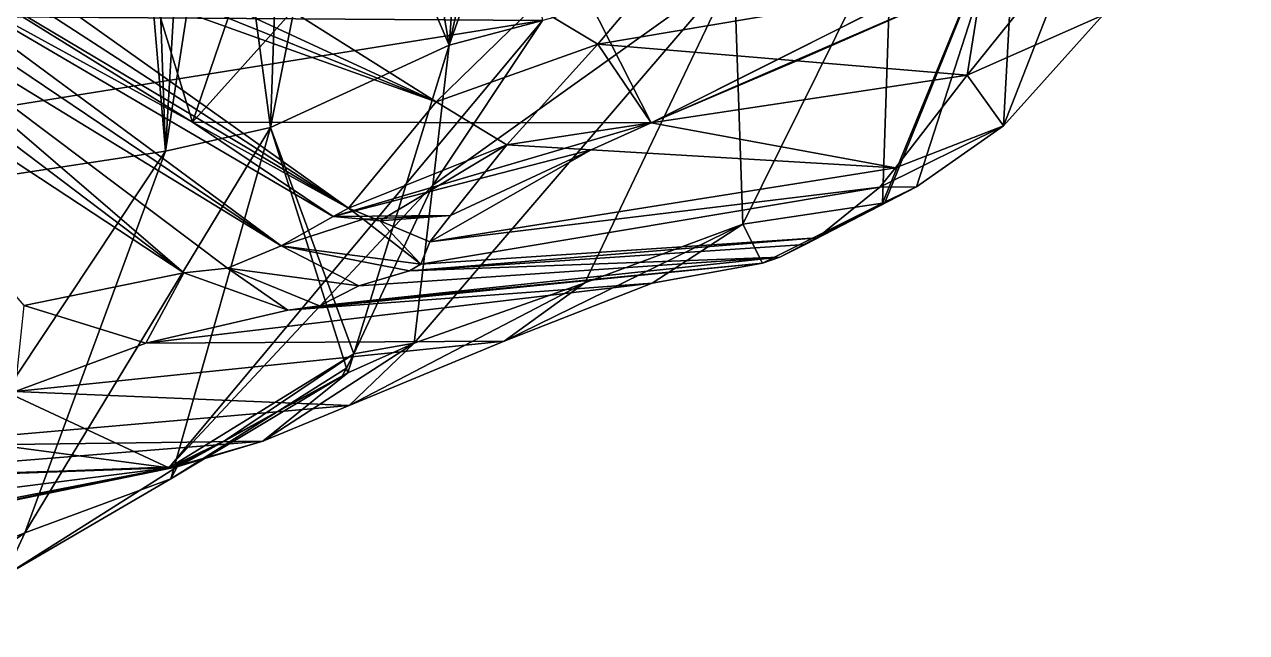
# Model space of a CAD drawing. Extents: x 0 to 165, y 0 to 73.
# Drawn here: x 135.32 to 154.37, y 5.85 to 15.33 of the extents above; entities that cross this region are included whole.
import ezdxf

# ---------------------------------------------------------------- set-up
doc = ezdxf.new("R2010")
doc.units = 0
doc.layers.get('0').update_dxf_attribs({"color": 1, "linetype": 'CONTINUOUS'})

msp = doc.modelspace()

# ---------------------------------------------------------------- linework, layer by layer
at = {"color": 40}
for points in [[(133.58, 16.5126, 156.835), (135.515, 21.7426, 156.835), (137.942, 13.8018, 156.835)], [(135.515, 21.7426, 156.835), (138.988, 16.8638, 156.835), (137.942, 13.8018, 156.835)], [(143.209, 18.6043, 136.544), (143.101, 20.2087, 136.544), (141.945, 15.0045, 134.689)], [(137.942, 13.8018, 156.835), (142.503, 18.8932, 156.835), (145.092, 13.7916, 156.835)], [(138.988, 16.8638, 156.835), (142.503, 18.8932, 156.835), (137.942, 13.8018, 156.835)], [(155.309, 18.9223, 156.835), (145.092, 13.7916, 156.835), (142.503, 18.8932, 156.835)], [(155.073, 18.7988, 156.835), (145.092, 13.7916, 156.835), (155.309, 18.9223, 156.835)], [(150.256, 16.0319, 156.835), (145.092, 13.7916, 156.835), (155.073, 18.7988, 156.835)], [(143.398, 15.3889, 136.544), (143.209, 18.6043, 136.544), (141.945, 15.0045, 134.689)], [(133.58, 16.5126, 156.835), (137.942, 13.8018, 156.835), (133.221, 16.3908, 156.228)], [(137.942, 13.8018, 156.835), (140.137, 12.3321, 156.835), (133.221, 16.3908, 156.228)], [(133.221, 16.3908, 156.228), (140.137, 12.3321, 156.835), (139.326, 11.8771, 155.774)], [(147.363, 14.7606, 156.835), (145.092, 13.7916, 156.835), (150.256, 16.0319, 156.835)], [(147.363, 14.7606, 156.835), (150.256, 16.0319, 156.835), (150.014, 14.5379, 153.861)], [(127.937, 12.9123, 136.544), (123.415, 15.5234, 136.544), (143.398, 15.3889, 136.544)], [(143.398, 15.3889, 136.544), (137.573, 8.41447, 136.544), (127.937, 12.9123, 136.544)], [(141.688, 12.8237, 136.544), (137.573, 8.41447, 136.544), (143.398, 15.3889, 136.544)], [(141.688, 12.8237, 136.544), (143.398, 15.3889, 136.544), (141.945, 15.0045, 134.689)], [(140.457, 10.1952, 136.544), (141.688, 12.8237, 136.544), (141.945, 15.0045, 134.689)], [(145.092, 13.7916, 156.835), (147.363, 14.7606, 156.835), (150.014, 14.5379, 153.861)], [(140.137, 12.3321, 156.835), (137.942, 13.8018, 156.835), (145.092, 13.7916, 156.835)], [(140.343, 9.96728, 136.544), (140.457, 10.1952, 136.544), (139.159, 13.7195, 130.397)], [(144.156, 13.3731, 156.835), (140.137, 12.3321, 156.835), (145.092, 13.7916, 156.835)], [(144.156, 13.3731, 156.835), (145.092, 13.7916, 156.835), (148.899, 13.0949, 151.927)], [(141.965, 12.3469, 156.835), (140.137, 12.3321, 156.835), (144.156, 13.3731, 156.835)], [(141.965, 12.3469, 156.835), (144.156, 13.3731, 156.835), (141.642, 11.9403, 156.333)], [(141.642, 11.9403, 156.333), (144.156, 13.3731, 156.835), (148.899, 13.0949, 151.927)], [(127.937, 12.9123, 136.544), (137.573, 8.41447, 136.544), (123.415, 10.3012, 136.544)], [(140.457, 10.1952, 136.544), (137.573, 8.41447, 136.544), (141.688, 12.8237, 136.544)], [(141.642, 11.9403, 156.333), (148.656, 12.7935, 151.5), (141.504, 11.5899, 155.578)], [(140.137, 12.3321, 156.835), (140.601, 12.2916, 156.835), (139.326, 11.8771, 155.774)], [(140.601, 12.2916, 156.835), (140.137, 12.3321, 156.835), (141.965, 12.3469, 156.835)], [(140.863, 12.2642, 156.835), (140.601, 12.2916, 156.835), (141.965, 12.3469, 156.835)], [(140.601, 12.2916, 156.835), (140.863, 12.2642, 156.835), (141.504, 11.5899, 155.578)], [(140.863, 12.2642, 156.835), (141.965, 12.3469, 156.835), (141.642, 11.9403, 156.333)], [(137.573, 8.41447, 136.544), (121.315, 7.92305, 136.544), (123.415, 10.3012, 136.544)], [(138.457, 8.84565, 136.544), (137.573, 8.41447, 136.544), (140.457, 10.1952, 136.544)], [(140.278, 9.84527, 136.544), (138.457, 8.84565, 136.544), (140.457, 10.1952, 136.544)], [(140.343, 9.96728, 136.544), (140.278, 9.84527, 136.544), (140.457, 10.1952, 136.544)], [(140.278, 9.84527, 136.544), (140.343, 9.96728, 136.544), (137.604, 8.24537, 132.996)], [(137.704, 8.43116, 136.499), (140.278, 9.84527, 136.544), (137.604, 8.24537, 132.996)], [(138.457, 8.84565, 136.544), (140.278, 9.84527, 136.544), (137.704, 8.43116, 136.499)], [(137.656, 8.42937, 136.544), (137.573, 8.41447, 136.544), (138.457, 8.84565, 136.544)], [(137.738, 8.44147, 136.544), (137.656, 8.42937, 136.544), (138.457, 8.84565, 136.544)], [(137.738, 8.44147, 136.544), (138.457, 8.84565, 136.544), (137.704, 8.43116, 136.499)], [(125.676, 6.09188, 136.544), (121.315, 7.92305, 136.544), (137.573, 8.41447, 136.544)], [(125.676, 6.09188, 136.544), (137.573, 8.41447, 136.544), (125.122, 5.84847, 135.857)], [(137.573, 8.41447, 136.544), (137.656, 8.42937, 136.544), (137.704, 8.43116, 136.499)], [(137.656, 8.42937, 136.544), (137.738, 8.44147, 136.544), (137.704, 8.43116, 136.499)]]:
    msp.add_polyline3d(points, close=True, dxfattribs=at)
at = {"color": 5}
for points in [[(133.58, 16.5126, 156.835), (137.942, 13.8018, 156.835), (135.515, 21.7426, 156.835)], [(135.515, 21.7426, 156.835), (137.942, 13.8018, 156.835), (138.988, 16.8638, 156.835)], [(138.988, 16.8638, 156.835), (137.942, 13.8018, 156.835), (142.503, 18.8932, 156.835)], [(137.942, 13.8018, 156.835), (145.092, 13.7916, 156.835), (142.503, 18.8932, 156.835)], [(155.309, 18.9223, 156.835), (142.503, 18.8932, 156.835), (145.092, 13.7916, 156.835)], [(155.073, 18.7988, 156.835), (155.309, 18.9223, 156.835), (145.092, 13.7916, 156.835)], [(150.256, 16.0319, 156.835), (155.073, 18.7988, 156.835), (145.092, 13.7916, 156.835)], [(140.377, 12.4662, 157.147), (133.93, 16.6438, 157.415), (134.298, 16.7884, 157.966)], [(133.581, 16.513, 156.837), (133.93, 16.6438, 157.415), (140.377, 12.4662, 157.147)], [(140.377, 12.4662, 157.147), (133.58, 16.5126, 156.835), (133.581, 16.513, 156.837)], [(137.942, 13.8018, 156.835), (133.58, 16.5126, 156.835), (140.377, 12.4662, 157.147)], [(143.398, 15.3889, 136.544), (141.688, 12.8237, 136.544), (146.385, 16.1794, 140.358)], [(150.256, 16.0319, 156.835), (147.363, 14.7606, 156.835), (144.263, 15.021, 160.314)], [(147.363, 14.7606, 156.835), (150.256, 16.0319, 156.835), (145.092, 13.7916, 156.835)], [(127.937, 12.9123, 136.544), (143.398, 15.3889, 136.544), (123.415, 15.5234, 136.544)], [(143.398, 15.3889, 136.544), (127.937, 12.9123, 136.544), (137.573, 8.41447, 136.544)], [(141.688, 12.8237, 136.544), (143.398, 15.3889, 136.544), (137.573, 8.41447, 136.544)], [(147.363, 14.7606, 156.835), (145.092, 13.7916, 156.835), (144.263, 15.021, 160.314)], [(140.137, 12.3321, 156.835), (137.942, 13.8018, 156.835), (140.377, 12.4662, 157.147)], [(140.137, 12.3321, 156.835), (145.092, 13.7916, 156.835), (137.942, 13.8018, 156.835)], [(144.156, 13.3731, 156.835), (145.092, 13.7916, 156.835), (140.137, 12.3321, 156.835)], [(145.092, 13.7916, 156.835), (144.156, 13.3731, 156.835), (142.841, 13.4502, 158.195)], [(141.965, 12.3469, 156.835), (144.156, 13.3731, 156.835), (140.137, 12.3321, 156.835)], [(141.965, 12.3469, 156.835), (140.863, 12.2642, 156.835), (142.841, 13.4502, 158.195)], [(144.156, 13.3731, 156.835), (141.965, 12.3469, 156.835), (142.841, 13.4502, 158.195)], [(127.937, 12.9123, 136.544), (123.415, 10.3012, 136.544), (137.573, 8.41447, 136.544)], [(140.457, 10.1952, 136.544), (141.688, 12.8237, 136.544), (137.573, 8.41447, 136.544)], [(141.688, 12.8237, 136.544), (140.457, 10.1952, 136.544), (141.396, 10.357, 138.642)], [(140.601, 12.2916, 156.835), (140.137, 12.3321, 156.835), (140.377, 12.4662, 157.147)], [(140.863, 12.2642, 156.835), (140.601, 12.2916, 156.835), (140.377, 12.4662, 157.147)], [(140.601, 12.2916, 156.835), (141.965, 12.3469, 156.835), (140.137, 12.3321, 156.835)], [(140.863, 12.2642, 156.835), (141.965, 12.3469, 156.835), (140.601, 12.2916, 156.835)], [(137.573, 8.41447, 136.544), (123.415, 10.3012, 136.544), (121.315, 7.92305, 136.544)], [(140.365, 9.8971, 136.659), (139.04, 8.83416, 138.27), (141.396, 10.357, 138.642)], [(138.457, 8.84565, 136.544), (140.457, 10.1952, 136.544), (137.573, 8.41447, 136.544)], [(140.278, 9.84527, 136.544), (140.457, 10.1952, 136.544), (138.457, 8.84565, 136.544)], [(140.343, 9.96728, 136.544), (140.457, 10.1952, 136.544), (140.278, 9.84527, 136.544)], [(140.457, 10.1952, 136.544), (140.343, 9.96728, 136.544), (140.365, 9.8971, 136.659)], [(140.343, 9.96728, 136.544), (140.278, 9.84527, 136.544), (140.365, 9.8971, 136.659)], [(138.457, 8.84565, 136.544), (137.738, 8.44147, 136.544), (140.365, 9.8971, 136.659)], [(140.365, 9.8971, 136.659), (137.738, 8.44147, 136.544), (139.04, 8.83416, 138.27)], [(140.278, 9.84527, 136.544), (138.457, 8.84565, 136.544), (140.365, 9.8971, 136.659)], [(137.656, 8.42937, 136.544), (138.457, 8.84565, 136.544), (137.573, 8.41447, 136.544)], [(137.738, 8.44147, 136.544), (138.457, 8.84565, 136.544), (137.656, 8.42937, 136.544)], [(137.738, 8.44147, 136.544), (137.656, 8.42937, 136.544), (139.04, 8.83416, 138.27)], [(125.676, 6.09188, 136.544), (137.573, 8.41447, 136.544), (121.315, 7.92305, 136.544)], [(137.573, 8.41447, 136.544), (125.676, 6.09188, 136.544), (128.268, 7.23132, 139.757)], [(137.656, 8.42937, 136.544), (137.573, 8.41447, 136.544), (130.89, 8.17734, 142.929)]]:
    msp.add_polyline3d(points, close=True, dxfattribs=at)
at = {"color": 4}
for points in [[(133.361, 12.717, 120.721), (137.521, 13.3534, 126.575), (136.874, 20.922, 126.613)], [(145.672, 16.6951, 162.424), (150.256, 16.0319, 156.835), (144.263, 15.021, 160.314)], [(142.803, 10.3906, 143.368), (144.057, 11.2984, 141.913), (140.384, 9.3878, 140.087)], [(130.89, 8.17734, 142.929), (137.573, 8.41447, 136.544), (128.268, 7.23132, 139.757)]]:
    msp.add_polyline3d(points, close=True, dxfattribs=at)
at = {"color": 100}
for points in [[(136.874, 20.922, 126.613), (137.521, 13.3534, 126.575), (137.263, 20.6501, 127.508)], [(148.697, 12.5432, 147.585), (148.737, 12.5612, 147.638), (150.793, 17.6604, 146.421)], [(148.697, 12.5432, 147.585), (150.793, 17.6604, 146.421), (148.843, 16.9069, 143.628)], [(148.737, 12.5612, 147.638), (149.228, 12.7938, 148.296), (150.793, 17.6604, 146.421)], [(137.521, 13.3534, 126.575), (132.936, 6.44611, 126.437), (135.331, 7.40457, 130.516)], [(132.936, 6.44611, 126.437), (137.521, 13.3534, 126.575), (133.361, 12.717, 120.721)], [(148.737, 12.5612, 147.638), (147.493, 11.8992, 149.618), (149.228, 12.7938, 148.296)], [(148.697, 12.5432, 147.585), (146.521, 12.2142, 144.953), (146.829, 11.6042, 148.719)], [(148.697, 12.5432, 147.585), (147.095, 11.699, 149.075), (148.737, 12.5612, 147.638)], [(135.181, 9.60813, 148.095), (142.803, 10.3906, 143.368), (140.384, 9.3878, 140.087)], [(135.181, 9.60813, 148.095), (137.215, 10.3586, 150.583), (142.803, 10.3906, 143.368)]]:
    msp.add_polyline3d(points, close=True, dxfattribs=at)
at = {"color": 3}
for points in [[(137.263, 20.6501, 127.508), (137.521, 13.3534, 126.575), (137.886, 19.5698, 128.789)], [(152.617, 18.9611, 149.31), (150.582, 13.7475, 150.158), (152.132, 15.4694, 152.372)], [(146.829, 11.6042, 148.719), (147.095, 11.699, 149.075), (148.697, 12.5432, 147.585)], [(147.095, 11.699, 149.075), (147.493, 11.8992, 149.618), (148.737, 12.5612, 147.638)], [(146.829, 11.6042, 148.719), (146.521, 12.2142, 144.953), (145.109, 11.2934, 146.485)], [(147.493, 11.8992, 149.618), (141.324, 11.4869, 154.947), (147.679, 12.0013, 149.874)], [(147.095, 11.699, 149.075), (141.324, 11.4869, 154.947), (147.493, 11.8992, 149.618)], [(147.095, 11.699, 149.075), (140.534, 11.2507, 154.742), (141.324, 11.4869, 154.947)], [(146.829, 11.6042, 148.719), (145.109, 11.2934, 146.485), (139.43, 10.8746, 153.215)]]:
    msp.add_polyline3d(points, close=True, dxfattribs=at)
at = {"color": 2}
for points in [[(141.945, 15.0045, 134.689), (143.101, 20.2087, 136.544), (142.326, 20.0895, 135.579)], [(139.326, 11.8771, 155.774), (132.824, 16.268, 155.591), (133.221, 16.3908, 156.228)], [(132.36, 16.1437, 154.921), (132.824, 16.268, 155.591), (139.326, 11.8771, 155.774)], [(139.326, 11.8771, 155.774), (138.487, 11.528, 154.898), (132.36, 16.1437, 154.921)], [(132.36, 16.1437, 154.921), (138.487, 11.528, 154.898), (137.809, 11.4532, 154.221)], [(141.504, 11.5899, 155.578), (148.656, 12.7935, 151.5), (147.679, 12.0013, 149.874)], [(139.326, 11.8771, 155.774), (140.601, 12.2916, 156.835), (141.504, 11.5899, 155.578)], [(141.504, 11.5899, 155.578), (140.863, 12.2642, 156.835), (141.642, 11.9403, 156.333)], [(141.504, 11.5899, 155.578), (147.679, 12.0013, 149.874), (141.324, 11.4869, 154.947)], [(139.326, 11.8771, 155.774), (140.534, 11.2507, 154.742), (138.487, 11.528, 154.898)], [(141.324, 11.4869, 154.947), (139.326, 11.8771, 155.774), (141.504, 11.5899, 155.578)], [(140.534, 11.2507, 154.742), (139.326, 11.8771, 155.774), (141.324, 11.4869, 154.947)], [(140.534, 11.2507, 154.742), (147.095, 11.699, 149.075), (139.921, 10.9422, 153.871)], [(138.487, 11.528, 154.898), (139.43, 10.8746, 153.215), (137.809, 11.4532, 154.221)], [(138.487, 11.528, 154.898), (140.534, 11.2507, 154.742), (139.921, 10.9422, 153.871)], [(125.122, 5.84847, 135.857), (137.573, 8.41447, 136.544), (137.704, 8.43116, 136.499)], [(125.122, 5.84847, 135.857), (137.704, 8.43116, 136.499), (135.025, 6.73923, 132.752)]]:
    msp.add_polyline3d(points, close=True, dxfattribs=at)
at = {"color": 60}
for points in [[(141.156, 19.5916, 134.038), (141.945, 15.0045, 134.689), (142.326, 20.0895, 135.579)], [(141.156, 19.5916, 134.038), (140.218, 19.0263, 132.702), (141.945, 15.0045, 134.689)], [(140.218, 19.0263, 132.702), (139.159, 13.7195, 130.397), (141.945, 15.0045, 134.689)], [(150.014, 14.5379, 153.861), (150.256, 16.0319, 156.835), (151.367, 16.2193, 156.19)], [(131.118, 15.8617, 153.486), (131.801, 16.0081, 154.22), (137.809, 11.4532, 154.221)], [(131.801, 16.0081, 154.22), (132.36, 16.1437, 154.921), (137.809, 11.4532, 154.221)], [(131.118, 15.8617, 153.486), (137.809, 11.4532, 154.221), (135.323, 10.9464, 151.745)], [(137.604, 8.24537, 132.996), (140.343, 9.96728, 136.544), (139.159, 13.7195, 130.397)], [(139.921, 10.9422, 153.871), (147.095, 11.699, 149.075), (146.829, 11.6042, 148.719)], [(137.809, 11.4532, 154.221), (139.43, 10.8746, 153.215), (137.215, 10.3586, 150.583)], [(139.921, 10.9422, 153.871), (139.43, 10.8746, 153.215), (138.487, 11.528, 154.898)], [(139.43, 10.8746, 153.215), (139.921, 10.9422, 153.871), (146.829, 11.6042, 148.719)], [(139.43, 10.8746, 153.215), (145.109, 11.2934, 146.485), (137.215, 10.3586, 150.583)], [(137.604, 8.24537, 132.996), (135.025, 6.73923, 132.752), (137.704, 8.43116, 136.499)], [(137.604, 8.24537, 132.996), (135.331, 7.40457, 130.516), (135.025, 6.73923, 132.752)], [(135.025, 6.73923, 132.752), (135.331, 7.40457, 130.516), (133.3, 5.99894, 130.563)]]:
    msp.add_polyline3d(points, close=True, dxfattribs=at)
at = {"color": 80}
for points in [[(138.427, 19.1798, 129.937), (137.886, 19.5698, 128.789), (137.521, 13.3534, 126.575)], [(139.159, 13.7195, 130.397), (138.427, 19.1798, 129.937), (137.521, 13.3534, 126.575)], [(138.427, 19.1798, 129.937), (139.159, 13.7195, 130.397), (139.327, 18.5103, 131.297)], [(150.582, 13.7475, 150.158), (150.014, 14.5379, 153.861), (152.132, 15.4694, 152.372)], [(139.159, 13.7195, 130.397), (140.457, 10.1952, 136.544), (141.945, 15.0045, 134.689)], [(135.331, 7.40457, 130.516), (137.604, 8.24537, 132.996), (139.159, 13.7195, 130.397)], [(135.331, 7.40457, 130.516), (139.159, 13.7195, 130.397), (137.521, 13.3534, 126.575)], [(150.582, 13.7475, 150.158), (149.228, 12.7938, 148.296), (148.656, 12.7935, 151.5)], [(147.679, 12.0013, 149.874), (149.228, 12.7938, 148.296), (147.493, 11.8992, 149.618)], [(137.215, 10.3586, 150.583), (135.323, 10.9464, 151.745), (137.809, 11.4532, 154.221)], [(137.215, 10.3586, 150.583), (145.109, 11.2934, 146.485), (142.803, 10.3906, 143.368)], [(135.331, 7.40457, 130.516), (132.936, 6.44611, 126.437), (133.3, 5.99894, 130.563)]]:
    msp.add_polyline3d(points, close=True, dxfattribs=at)
at = {"color": 70}
for points in [[(139.327, 18.5103, 131.297), (139.159, 13.7195, 130.397), (140.218, 19.0263, 132.702)], [(152.132, 15.4694, 152.372), (150.014, 14.5379, 153.861), (151.367, 16.2193, 156.19)], [(148.899, 13.0949, 151.927), (145.092, 13.7916, 156.835), (150.014, 14.5379, 153.861)], [(148.899, 13.0949, 151.927), (150.014, 14.5379, 153.861), (150.582, 13.7475, 150.158)], [(148.656, 12.7935, 151.5), (148.899, 13.0949, 151.927), (150.582, 13.7475, 150.158)], [(148.656, 12.7935, 151.5), (141.642, 11.9403, 156.333), (148.899, 13.0949, 151.927)], [(148.656, 12.7935, 151.5), (149.228, 12.7938, 148.296), (147.679, 12.0013, 149.874)], [(135.323, 10.9464, 151.745), (137.215, 10.3586, 150.583), (135.181, 9.60813, 148.095)]]:
    msp.add_polyline3d(points, close=True, dxfattribs=at)
at = {"color": 110}
for points in [[(150.793, 17.6604, 146.421), (150.582, 13.7475, 150.158), (152.617, 18.9611, 149.31)], [(150.793, 17.6604, 146.421), (149.228, 12.7938, 148.296), (150.582, 13.7475, 150.158)], [(145.109, 11.2934, 146.485), (146.521, 12.2142, 144.953), (142.803, 10.3906, 143.368)], [(133.115, 8.75395, 145.572), (135.181, 9.60813, 148.095), (140.384, 9.3878, 140.087)], [(133.115, 8.75395, 145.572), (140.384, 9.3878, 140.087), (139.04, 8.83416, 138.27)], [(133.115, 8.75395, 145.572), (139.04, 8.83416, 138.27), (130.89, 8.17734, 142.929)]]:
    msp.add_polyline3d(points, close=True, dxfattribs=at)
at = {"color": 160}
for points in [[(135.196, 17.1486, 158.982), (136.186, 17.6224, 159.898), (141.739, 14.1233, 159.143)], [(141.739, 14.1233, 159.143), (136.186, 17.6224, 159.898), (143.273, 15.6105, 161.122)], [(141.739, 14.1233, 159.143), (134.711, 16.9516, 158.488), (135.196, 17.1486, 158.982)], [(134.711, 16.9516, 158.488), (141.739, 14.1233, 159.143), (134.298, 16.7884, 157.966)], [(134.298, 16.7884, 157.966), (141.739, 14.1233, 159.143), (140.377, 12.4662, 157.147)], [(141.739, 14.1233, 159.143), (144.263, 15.021, 160.314), (142.841, 13.4502, 158.195)], [(142.841, 13.4502, 158.195), (140.377, 12.4662, 157.147), (141.739, 14.1233, 159.143)], [(142.841, 13.4502, 158.195), (140.863, 12.2642, 156.835), (140.377, 12.4662, 157.147)], [(141.396, 10.357, 138.642), (140.384, 9.3878, 140.087), (144.057, 11.2984, 141.913)], [(139.04, 8.83416, 138.27), (140.384, 9.3878, 140.087), (141.396, 10.357, 138.642)], [(141.396, 10.357, 138.642), (140.457, 10.1952, 136.544), (140.365, 9.8971, 136.659)], [(139.04, 8.83416, 138.27), (137.656, 8.42937, 136.544), (130.89, 8.17734, 142.929)]]:
    msp.add_polyline3d(points, close=True, dxfattribs=at)
at = {"color": 120}
for points in [[(146.521, 12.2142, 144.953), (148.843, 16.9069, 143.628), (146.385, 16.1794, 140.358)], [(146.521, 12.2142, 144.953), (148.697, 12.5432, 147.585), (148.843, 16.9069, 143.628)]]:
    msp.add_polyline3d(points, close=True, dxfattribs=at)
at = {"color": 140}
for points in [[(143.273, 15.6105, 161.122), (145.672, 16.6951, 162.424), (144.263, 15.021, 160.314)], [(144.057, 11.2984, 141.913), (146.385, 16.1794, 140.358), (141.396, 10.357, 138.642)], [(144.057, 11.2984, 141.913), (146.521, 12.2142, 144.953), (146.385, 16.1794, 140.358)], [(144.057, 11.2984, 141.913), (142.803, 10.3906, 143.368), (146.521, 12.2142, 144.953)]]:
    msp.add_polyline3d(points, close=True, dxfattribs=at)
at = {"color": 150}
for points in [[(146.385, 16.1794, 140.358), (141.688, 12.8237, 136.544), (141.396, 10.357, 138.642)], [(144.263, 15.021, 160.314), (141.739, 14.1233, 159.143), (143.273, 15.6105, 161.122)], [(144.263, 15.021, 160.314), (145.092, 13.7916, 156.835), (142.841, 13.4502, 158.195)]]:
    msp.add_polyline3d(points, close=True, dxfattribs=at)

doc.saveas('drawing.dxf')
